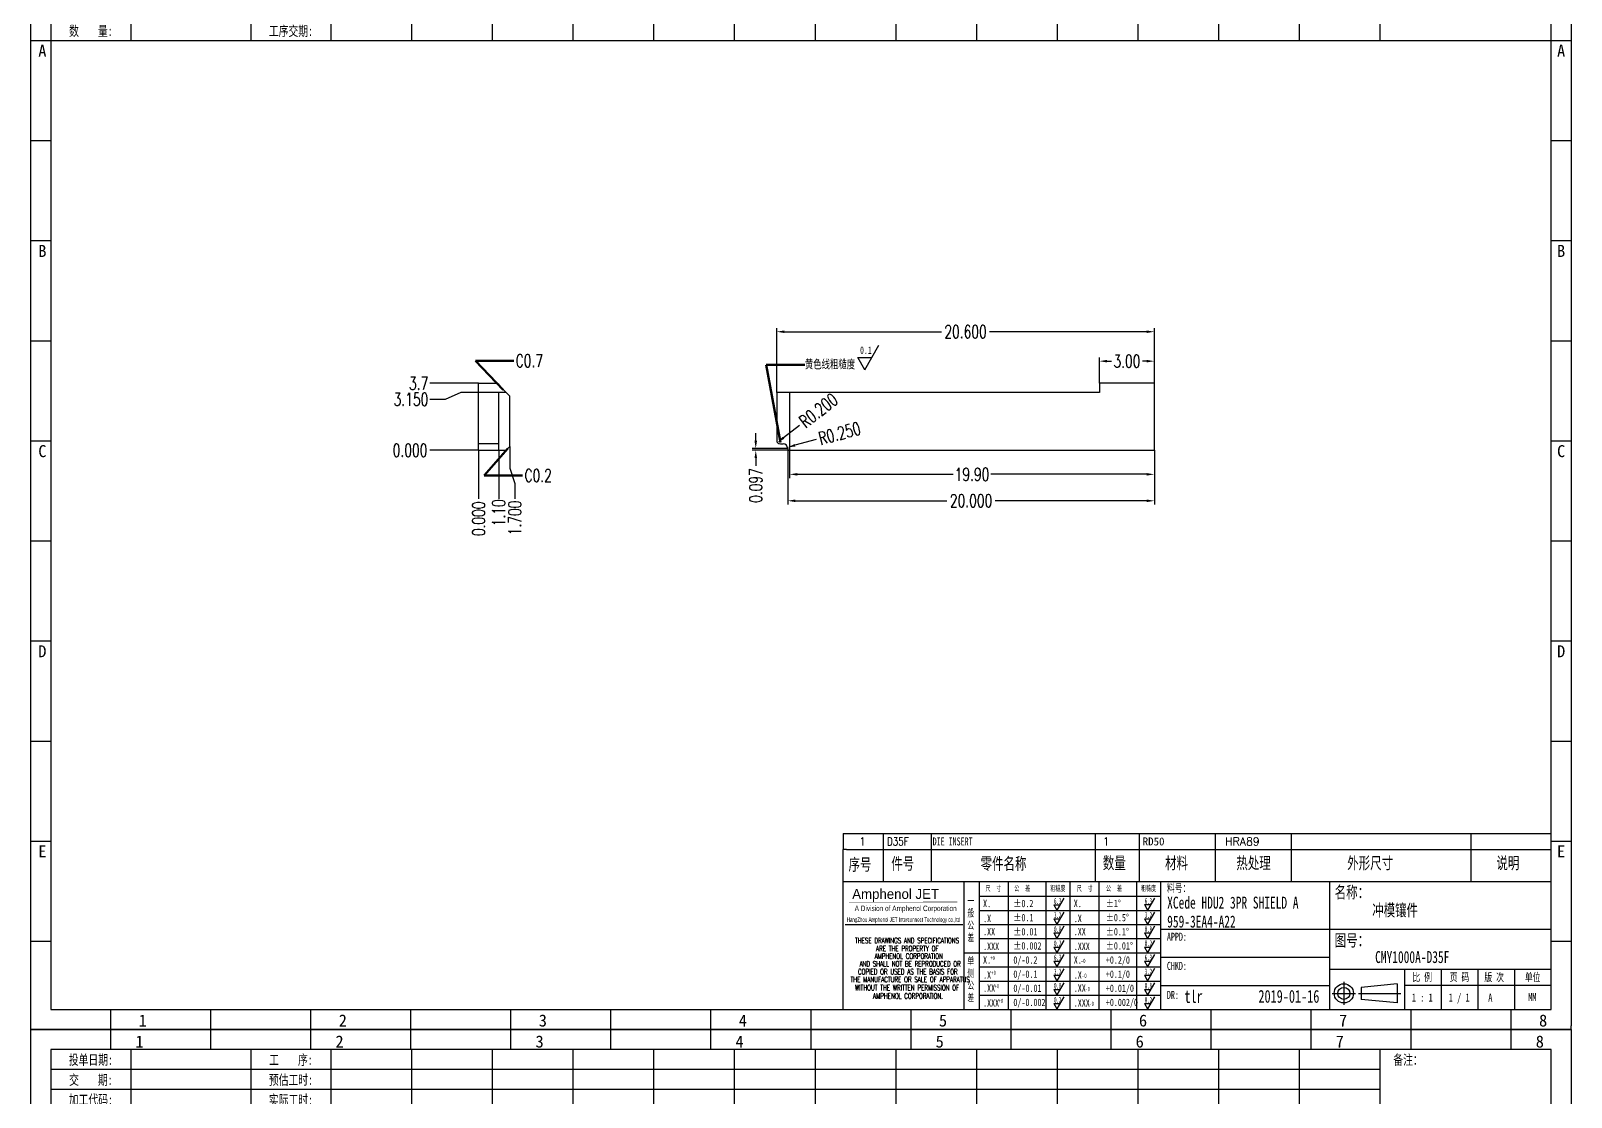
# Model space of a CAD drawing. Header units: millimetres. Extents: x -2852 to 5627, y -2271 to 1849.
# Drawn here: x -934.6 to -850.6, y -664.7 to -606.6 of the extents above; entities that cross this region are included whole.
import ezdxf
from ezdxf.enums import TextEntityAlignment as Align

# ---------------------------------------------------------------- set-up
doc = ezdxf.new("R2010")
doc.units = ezdxf.units.MM
doc.header["$PDSIZE"] = 3
for name, color, linetype in [('1', 7, 'Continuous'), ('41', 1, 'Continuous'), ('D03', 7, 'Continuous')]:
    doc.layers.add(name, color=color, linetype=linetype)
doc.styles.add('CH', font='仿宋_GB2312_0.ttf')
doc.styles.add('jet02', font='simplex.shx', dxfattribs={"width": 0.7})
doc.styles.add('SIMPLEX', font='SIMPLEX')
doc.styles.get("Standard").update_dxf_attribs({"font": '仿宋_GB2312_0.ttf', "width": 0.7})
doc.styles.add('TEXTSTYLE_1', font='TRIUMB.TTF')
doc.styles.add('TEXTSTYLE_2', font='TRIUM.TTF')
doc.styles.add('tk', font='', dxfattribs={"width": 0.7})
doc.styles.add('tk 2', font='仿宋_GB2312_0.ttf', dxfattribs={"width": 0.65})
doc.styles.add('tk 4', font='simplex.shx', dxfattribs={"width": 0.65, "bigfont": 'bigfont.shx'})
doc.styles.get('tk').set_extended_font_data('NSimSun')
doc.dimstyles.new('jet02', dxfattribs={"dimtxt": 3.5, "dimasz": 2.1, "dimexe": 1, "dimexo": 0, "dimgap": 0.5, "dimtad": 0, "dimtoh": 1, "dimdec": 3, "dimzin": 9, "dimdsep": 46, "dimtxsty": 'jet02', "dimcen": 0, "dimclrt": 256, "dimazin": 2, "dimtfac": 1, "dimtdec": 3, "dimtofl": 0, "dimtmove": 0, "dimatfit": 1, "dimfxl": 0, "dimarcsym": 0})

# ---------------------------------------------------------------- blocks, each defined once
blk = doc.blocks.new('A3-N')
at = {"layer": '1', "color": 1}
for p, q in [((0, 0), (0, 296.73)), ((0, 296.73), (420, 296.73)), ((21.82, 291.27), (21.82, 296.73)), ((49.09, 291.27), (49.09, 296.73)), ((76.36, 291.27), (76.36, 296.73)), ((103.64, 291.27), (103.64, 296.73)), ((103.64, 291.27), (103.64, 296.73)), ((103.64, 291.27), (103.64, 296.73)), ((130.91, 291.27), (130.91, 296.73)), ((158.18, 291.27), (158.18, 296.73)), ((185.45, 291.27), (185.45, 296.73)), ((212.73, 291.27), (212.73, 296.73)), ((240, 291.27), (240, 296.73)), ((267.27, 291.27), (267.27, 296.73)), ((294.55, 291.27), (294.55, 296.73)), ((321.82, 291.27), (321.82, 296.73)), ((349.09, 291.27), (349.09, 296.73)), ((376.36, 291.27), (376.36, 296.73)), ((403.64, 291.27), (403.64, 296.73)), ((420, 296.73), (420, 1)), ((5.45, 269.45), (0, 269.45)), ((420, 269.45), (414.55, 269.45)), ((5.45, 242.18), (0, 242.18)), ((420, 242.18), (414.55, 242.18)), ((5.45, 214.91), (0, 214.91)), ((420, 214.91), (414.55, 214.91)), ((5.45, 187.64), (0, 187.64)), ((420, 187.64), (414.55, 187.64)), ((5.45, 160.36), (0, 160.36)), ((420, 160.36), (414.55, 160.36)), ((5.45, 133.09), (0, 133.09)), ((420, 133.09), (414.55, 133.09)), ((5.45, 105.82), (0, 105.82)), ((420, 105.82), (414.55, 105.82)), ((5.45, 78.55), (0, 78.55)), ((420, 78.55), (414.55, 78.55)), ((5.45, 51.27), (0, 51.27)), ((420, 51.27), (414.55, 51.27)), ((222.45, 49.09), (221.45, 49.09)), ((221.45, 49.09), (221.45, 40.36)), ((222.45, 49.09), (414.55, 49.09)), ((232.36, 49.09), (232.36, 40.36)), ((245.45, 49.09), (245.45, 40.36)), ((290.18, 49.09), (290.18, 40.36)), ((302.18, 49.09), (302.18, 40.36)), ((322.91, 49.09), (322.91, 40.36)), ((343.64, 49.09), (343.64, 40.36)), ((392.73, 40.36), (392.73, 49.09)), ((258.55, 40.36), (258.55, 5.44)), ((266.45, 40.36), (266.45, 5.44)), ((276.78, 40.36), (276.78, 5.45)), ((291.18, 40.36), (291.18, 5.45)), ((301.51, 40.37), (301.51, 5.46)), ((308.01, 40.36), (308.01, 5.45)), ((354.09, 40.36), (354.09, 5.45)), ((308.01, 32.39), (258.55, 32.39)), ((308.01, 28.54), (258.55, 28.54)), ((414.55, 27.27), (308.01, 27.27)), ((5.45, 24), (0, 24)), ((308.01, 24.69), (258.55, 24.69)), ((420, 24), (414.55, 24)), ((308.01, 16.99), (258.55, 16.99)), ((354.09, 19.63), (308.01, 19.63)), ((308.01, 13.14), (258.55, 13.14)), ((414.55, 16.36), (354.09, 16.36)), ((374.55, 16.36), (374.55, 5.45)), ((384.55, 16.36), (384.55, 5.45)), ((394.55, 16.36), (394.55, 5.45)), ((404.55, 16.36), (404.55, 5.45)), ((308.01, 9.29), (258.55, 9.29)), ((308.01, 11.99), (354.09, 11.99)), ((372.51, 12.49), (362.69, 11.5)), ((362.69, 11.5), (362.69, 8.23)), ((372.51, 12.49), (372.51, 7.25)), ((414.55, 12), (374.55, 12)), ((21.82, 0), (21.82, 5.45)), ((49.09, 0), (49.09, 5.45)), ((76.36, 0), (76.36, 5.45)), ((103.64, 0), (103.64, 5.45)), ((130.91, 0), (130.91, 5.45)), ((158.18, 0), (158.18, 5.45)), ((185.45, 0), (185.45, 5.45)), ((212.73, 0), (212.73, 5.45)), ((240, 0), (240, 5.45)), ((267.27, 0), (267.27, 5.45)), ((294.55, 0), (294.55, 5.45)), ((321.82, 0), (321.82, 5.45)), ((349.09, 0), (349.09, 5.45)), ((372.51, 7.25), (362.69, 8.23)), ((376.36, 0), (376.36, 5.45)), ((403.64, 0), (403.64, 5.45)), ((1, 0), (0, 0)), ((420, 0), (1, 0)), ((420, 0), (420, 1))]:
    blk.add_line(p, q, dxfattribs=at)
at = {"layer": '1'}
for p, q in [((414.55, 278.18), (414.55, 284.73)), ((221.45, 40.36), (221.45, 5.45)), ((221.45, 40.36), (414.55, 40.36)), ((221.45, 40.36), (414.55, 40.36)), ((254.41, 40.36), (254.41, 5.45)), ((283.28, 40.36), (283.28, 5.45)), ((308.01, 36.24), (258.55, 36.24)), ((222.08, 28.67), (254.12, 28.67)), ((308.01, 20.84), (254.41, 20.84))]:
    blk.add_line(p, q, dxfattribs=at)
at = {"layer": '1', "color": 1, "ltscale": 0.05}
for p, q in [((278.93, 34.04), (279.79, 32.56)), ((278.93, 34.04), (280.65, 34.04)), ((281.68, 35.84), (279.79, 32.56)), ((303.66, 34.05), (304.52, 32.56)), ((303.66, 34.05), (305.38, 34.05)), ((306.41, 35.84), (304.52, 32.56)), ((278.93, 30.19), (279.79, 28.71)), ((278.93, 30.19), (280.65, 30.19)), ((281.68, 31.99), (279.79, 28.71)), ((303.66, 30.2), (305.38, 30.2)), ((303.66, 30.2), (304.52, 28.71)), ((306.41, 31.99), (304.52, 28.71)), ((278.93, 26.34), (279.79, 24.86)), ((278.93, 26.34), (280.65, 26.34)), ((281.68, 28.14), (279.79, 24.86)), ((303.66, 26.35), (304.52, 24.86)), ((303.66, 26.35), (305.38, 26.35)), ((306.41, 28.14), (304.52, 24.86)), ((278.93, 22.49), (280.65, 22.49)), ((278.93, 22.49), (279.79, 21.01)), ((281.68, 24.29), (279.79, 21.01)), ((303.66, 22.5), (305.38, 22.5)), ((303.66, 22.5), (304.52, 21.01)), ((306.41, 24.29), (304.52, 21.01)), ((278.93, 18.66), (279.79, 17.17)), ((278.93, 18.66), (280.65, 18.66)), ((281.68, 20.45), (279.79, 17.17)), ((303.66, 18.66), (304.52, 17.18)), ((303.66, 18.66), (305.38, 18.66)), ((306.41, 20.46), (304.52, 17.18)), ((278.93, 14.81), (280.65, 14.81)), ((278.93, 14.81), (279.79, 13.32)), ((281.68, 16.6), (279.79, 13.32)), ((281.68, 12.75), (279.79, 9.47)), ((303.66, 14.81), (305.38, 14.81)), ((303.66, 14.81), (304.52, 13.33)), ((306.41, 16.61), (304.52, 13.33)), ((306.41, 12.76), (304.52, 9.48)), ((278.93, 10.96), (279.79, 9.47)), ((278.93, 10.96), (280.65, 10.96)), ((281.68, 8.9), (279.79, 5.62)), ((303.66, 10.96), (304.52, 9.48)), ((303.66, 10.96), (305.38, 10.96)), ((306.41, 8.91), (304.52, 5.63)), ((278.93, 7.11), (279.79, 5.62)), ((278.93, 7.11), (280.65, 7.11)), ((303.66, 7.11), (305.38, 7.11)), ((303.66, 7.11), (304.52, 5.63))]:
    blk.add_line(p, q, dxfattribs=at)
at = {"layer": '1', "color": 1, "ltscale": 0.1}
for p, q in [((358.01, 13.02), (358.01, 6.71)), ((354.86, 9.87), (361.17, 9.87)), ((362.03, 9.87), (373.54, 9.87))]:
    blk.add_line(p, q, dxfattribs=at)
at = {"layer": '1'}
blk.add_lwpolyline([(221.45, 5.45), (414.55, 5.45), (414.55, 291.27), (5.45, 291.27), (5.45, 5.45), (414.55, 5.45)], dxfattribs=at)
at = {"layer": '1', "color": 7, "linetype": 'Continuous', "const_width": 0.123}
blk.add_lwpolyline([(223.11, 34.74), (252.6, 34.76)], dxfattribs=at)
at = {"layer": '1', "color": 1}
for radius in [2.62, 1.64]:
    blk.add_circle((358.01, 9.87), radius, dxfattribs=at)
at = {"layer": '41'}
for p, q in [((27.27, 291.27), (27.27, 269.45)), ((60, 291.27), (60, 269.45)), ((81.82, 291.27), (81.82, 269.45)), ((103.82, 291.27), (103.82, 269.45)), ((125.82, 291.27), (125.82, 269.45)), ((147.82, 291.27), (147.82, 269.45)), ((169.82, 291.27), (169.82, 269.45)), ((191.82, 291.27), (191.82, 269.45)), ((213.82, 291.27), (213.82, 269.45)), ((235.82, 291.27), (235.82, 269.45)), ((257.82, 291.27), (257.82, 269.45)), ((279.82, 291.27), (279.82, 269.45)), ((301.82, 291.27), (301.82, 269.45)), ((323.82, 291.27), (323.82, 269.45)), ((345.82, 291.27), (345.82, 269.45)), ((367.82, 291.27), (367.82, 269.45)), ((367.82, 285.82), (5.45, 285.82)), ((367.82, 280.36), (5.45, 280.36)), ((367.82, 274.91), (5.45, 274.91)), ((414.55, 269.45), (5.45, 269.45))]:
    blk.add_line(p, q, dxfattribs=at)
at = {"layer": '1', "color": 1}
for s, p in [('1', (29.64, 295.11)), ('2', (84.18, 295.11)), ('3', (138.73, 295.11)), ('4', (193.27, 295.11)), ('5', (247.82, 295.11)), ('6', (302.36, 295.11)), ('7', (356.91, 295.11)), ('8', (411.45, 295.11)), ('1', (30.53, 4.11)), ('2', (85.08, 4.11)), ('3', (139.62, 4.11)), ('4', (194.17, 4.11)), ('5', (248.72, 4.11)), ('6', (303.26, 4.11)), ('7', (357.81, 4.11)), ('8', (412.35, 4.11))]:
    blk.add_text(s, height=3.27, dxfattribs=at).set_placement(p, align=Align.TOP_CENTER)
at = {"layer": '1', "style": 'tk', "width": 0.7}
for s, p in [('投单日期:', (16.36, 288.55)), ('工    序:', (70.91, 288.55)), ('备注：', (375.51, 288.55)), ('交    期:', (16.36, 283.09)), ('预估工时:', (70.91, 283.09)), ('加工代码:', (16.36, 277.64)), ('实际工时:', (70.91, 277.64)), ('数    量:', (16.36, 272.18)), ('工序交期:', (70.91, 272.18))]:
    blk.add_text(s, height=2.727, dxfattribs=at).set_placement(p, align=Align.MIDDLE)
at = {"layer": '1', "color": 1}
for s, p in [('A', (2.04, 268.36)), ('B', (2.04, 213.82)), ('C', (2.04, 159.27)), ('D', (2.04, 104.73)), ('E', (2.04, 50.18))]:
    blk.add_text(s, height=3.27, dxfattribs=at).set_placement(p, align=Align.TOP_LEFT)
for s, p in [('A', (418.37, 268.36)), ('B', (418.37, 213.82)), ('C', (418.37, 159.27)), ('D', (418.37, 104.73)), ('E', (418.37, 50.18))]:
    blk.add_text(s, height=3.27, dxfattribs=at).set_placement(p, align=Align.TOP_RIGHT)
at = {"layer": '1', "color": 1, "style": 'tk 2', "width": 0.7}
for s, height, p in [('序号', 3.273, (222.96, 43.34)), ('件号', 3.273, (234.62, 43.61)), ('零件名称', 3.273, (258.97, 43.61)), ('数量', 3.273, (292.3, 43.78)), ('材料', 3.273, (309.27, 43.78)), ('热处理', 3.273, (328.71, 43.78)), ('外形尺寸', 3.273, (358.94, 43.78)), ('说明', 3.273, (399.61, 43.78)), ('料号：', 2.182, (309.77, 37.46)), ('名称：', 3.273, (355.52, 35.79)), ('图号：', 3.273, (355.52, 22.7)), ('比 例', 2.182, (376.69, 13.18)), ('页 码', 2.182, (386.85, 13.18)), ('版 次', 2.182, (396.31, 13.18)), ('单位', 2.182, (407.35, 13.18))]:
    blk.add_text(s, height=height, dxfattribs=at).set_placement(p)
at = {"layer": '1', "color": 7, "linetype": 'Continuous', "style": 'TEXTSTYLE_1'}
blk.add_text('Amphenol JET', height=2.7, dxfattribs=at).set_placement((223.96, 35.61))
at = {"layer": '1', "color": 7, "linetype": 'Continuous'}
for s, height, style, width, p in [('A Division of Amphenol Corporation', 1.5, 'TEXTSTYLE_2', 0.7, (224.64, 32.29)), ('HangZhou Amphenol JET Interconnect Technology co.,ltd ', 1.2, 'TEXTSTYLE_2', 0.6, (222.47, 29.36)), ('THESE DRAWINGS AND SPECIFICATIONS', 1.5, 'tk 4', 0.6, (224.73, 23.52)), ('ARE THE PROPERTY OF', 1.5, 'tk 4', 0.6, (230.45, 21.35)), ('AND SHALL NOT BE REPRODUCED OR', 1.5, 'tk 4', 0.6, (225.95, 17.17)), ('AMPHENOL CORPORATION', 1.5, 'tk 4', 0.6, (230.04, 19.27)), ('THE MANUFACTURE OR SALE OF APPARATUS', 1.5, 'tk 4', 0.6, (223.5, 12.92)), ('COPIED OR USED AS THE BASIS FOR', 1.5, 'tk 4', 0.6, (225.54, 15.02)), ('WITHOUT THE WRITTEN PERMISSION OF', 1.5, 'tk 4', 0.6, (224.73, 10.67)), ('AMPHENOL CORPORATION.', 1.5, 'tk 4', 0.6, (229.63, 8.4))]:
    blk.add_text(s, height=height, dxfattribs=dict(at, style=style, width=width)).set_placement(p)
at = {"layer": '1', "color": 1, "style": 'tk 2', "width": 0.7}
for s, p in [('X.', (259.64, 34.37)), ('%%P0.2', (267.9, 34.37)), ('X.', (284.37, 34.37)), ('%%P1%%D', (293.12, 34.37)), ('.X', (259.64, 30.28)), ('%%P0.1', (267.9, 30.52)), ('.X', (284.37, 30.28)), ('%%P0.5%%D', (293.12, 30.52)), ('.XX', (259.64, 26.71)), ('%%P0.01', (267.9, 26.67)), ('.XX', (284.37, 26.71)), ('%%P0.1%%D', (293.12, 26.67)), ('.XXX', (259.64, 22.68)), ('%%P0.002', (267.9, 22.82)), ('.XXX', (284.37, 22.68)), ('%%P0.01%%D', (293.12, 22.82)), ('X.', (259.64, 18.97)), ('0/-0.2', (267.9, 18.97)), ('X.', (284.37, 18.97)), ('+0.2/0', (293.12, 18.97)), ('.X', (259.64, 14.88)), ('0/-0.1', (267.9, 15.12)), ('.X', (284.37, 14.88)), ('+0.1/0', (293.12, 15.12)), ('.XX', (259.64, 11.31)), ('0/-0.01', (267.9, 11.27)), ('0/-0.002', (267.9, 7.42)), ('.XX', (284.37, 11.31)), ('+0.01/0', (293.12, 11.27)), ('+0.002/0', (293.12, 7.42)), ('.XXX', (259.64, 7.28)), ('.XXX', (284.37, 7.28))]:
    blk.add_text(s, height=2, dxfattribs=at).set_placement(p, align=Align.MIDDLE_LEFT)
at = {"layer": '1', "color": 1, "ltscale": 0.05, "style": 'tk 2', "width": 0.5}
for s, p in [('6.3', (279.01, 34.26)), ('6.3', (303.74, 34.27)), ('3.2', (279.01, 30.41)), ('3.2', (303.74, 30.42)), ('0.8', (279.01, 26.56)), ('0.8', (303.74, 26.57)), ('0.2', (279.01, 22.71)), ('0.2', (303.74, 22.72)), ('6.3', (279.01, 18.87)), ('6.3', (303.74, 18.88)), ('3.2', (279.01, 15.02)), ('0.8', (279.01, 11.17)), ('3.2', (303.74, 15.03)), ('0.8', (303.74, 11.18)), ('0.2', (279.01, 7.32)), ('0.2', (303.74, 7.33))]:
    blk.add_text(s, height=1.6, dxfattribs=at).set_placement(p)
at = {"layer": '1', "style": 'tk 2', "width": 0.7}
for s, p in [('APPD:', (309.77, 24.21)), ('CHKD:', (309.77, 16.27)), ('DR:', (309.77, 8.35))]:
    blk.add_text(s, height=2.182, dxfattribs=at).set_placement(p)
at = {"layer": '1', "color": 7, "style": 'tk 2', "width": 0.7}
blk.add_text('MM', height=2.182, dxfattribs=at).set_placement((408.31, 7.75))
at = {"layer": '1', "color": 1, "ltscale": 0.05, "char_height": 1.5, "width": 6.3627, "attachment_point": 1, "style": 'tk 2'}
for s, insert in [('尺  寸', (260.31, 39.25)), ('公  差', (268.17, 39.25)), ('粗糙度', (277.98, 39.25)), ('尺  寸', (285.2, 39.25)), ('公  差', (293.18, 39.25)), ('粗糙度', (302.71, 39.26))]:
    blk.add_mtext(s, dxfattribs=dict(at, insert=insert))
at = {"layer": '1', "ltscale": 0.05, "char_height": 2, "width": 2.5195, "attachment_point": 1, "style": 'tk 2'}
for s, insert in [('一般公差', (255.39, 36.11)), ('单侧公差', (255.39, 19.71))]:
    blk.add_mtext(s, dxfattribs=dict(at, insert=insert))
at = {"layer": '1', "color": 1, "ltscale": 0.05, "char_height": 1.2, "width": 5.1396, "attachment_point": 1, "line_spacing_factor": 0.8, "style": 'tk 2'}
for s, insert in [('+0', (261.58, 20.13)), ('-0', (286.31, 19.33)), ('+0', (261.88, 16.09)), ('-0', (286.61, 15.29)), ('+0', (262.79, 12.45)), ('+0', (263.87, 8.44)), ('-0', (287.51, 11.65)), ('-0', (288.59, 7.64))]:
    blk.add_mtext(s, dxfattribs=dict(at, insert=insert))
at = {"layer": '1', "style": 'tk 2', "width": 0.7}
for tag, p in [('PATR-NO1', (309.84, 32.96)), ('TITLE', (365.74, 30.9)), ('PATR-NO2', (309.84, 27.81)), ('DWG-NO:', (366.54, 18.14))]:
    blk.add_attdef(tag, p, '', height=3.27, dxfattribs=at)
at = {"layer": '1', "color": 1, "style": 'tk 2', "width": 0.7}
for tag, p in [('DRAW', (314.55, 7.27)), ('DATE', (334.72, 7.32))]:
    blk.add_attdef(tag, p, '', height=3.49, dxfattribs=at)
at = {"layer": '1', "style": 'tk 2', "width": 0.7}
for tag, p in [('SCALE', (376.55, 8.73)), ('SHEET', (386.6, 8.72)), ('REV', (397.38, 8.73))]:
    blk.add_attdef(tag, text='', height=2.18, dxfattribs=at).set_placement(p, align=Align.MIDDLE_LEFT)
blk = doc.blocks.new('FB3')
at = {"layer": '1', "color": 1}
for p, q in [((0, 4.36), (193.09, 4.36)), ((0, 4.36), (0, 0)), ((10.91, 4.36), (10.91, 0)), ((24, 4.36), (24, 0)), ((68.73, 4.36), (68.73, 0)), ((80.73, 4.36), (80.73, 0)), ((101.45, 4.36), (101.45, 0)), ((122.18, 4.36), (122.18, 0)), ((171.27, 0), (171.27, 4.36))]:
    blk.add_line(p, q, dxfattribs=at)
at = {"layer": '1'}
for tag, style, p in [('ITEM', 'SIMPLEX', (4.36, 2.18)), ('PARTNO', 'SIMPLEX', (12, 2.18)), ('QTY', 'SIMPLEX', (74.18, 2.18)), ('MATL', 'CH', (81.72, 2.18)), ('FINISH', 'SIMPLEX', (104.17, 2.18)), ('SPEC', 'SIMPLEX', (130.91, 2.18)), ('REMARK', 'SIMPLEX', (174.06, 2.18))]:
    blk.add_attdef(tag, text='', height=2.18, dxfattribs=dict(at, style=style)).set_placement(p, align=Align.MIDDLE_LEFT)
at = {"layer": '1', "style": 'tk', "width": 0.7}
blk.add_attdef('DIE', text='', height=2.18, dxfattribs=at).set_placement((24.43, 2.18), align=Align.MIDDLE_LEFT)
blk = doc.blocks.new('*D2306')
at = {"layer": '41', "ltscale": 0.05}
blk.add_line((5.019, -3081.878), (2.364, -3081.878), dxfattribs=at)
at = {"layer": 'Defpoints', "color": 0, "ltscale": 0.05}
for p in [(2.364, -3081.878), (5.019, -3081.878), (5.019, -3081.878)]:
    blk.add_point(p, dxfattribs=at)
at = {"layer": '41', "ltscale": 0.05, "insert": (1.284, -3081.878), "char_height": 0.7, "attachment_point": 5, "style": 'jet02'}
blk.add_mtext('0.000', dxfattribs=at)
blk = doc.blocks.new('*D2307')
at = {"layer": '41', "ltscale": 0.05}
for p, q in [((3.204, -3079.103), (2.364, -3079.103)), ((4.044, -3078.728), (3.204, -3079.103)), ((5.019, -3078.728), (4.044, -3078.728))]:
    blk.add_line(p, q, dxfattribs=at)
at = {"layer": 'Defpoints', "color": 0, "ltscale": 0.05}
for p in [(2.364, -3079.103), (5.019, -3078.728), (5.019, -3081.878)]:
    blk.add_point(p, dxfattribs=at)
at = {"layer": '41', "ltscale": 0.05, "insert": (1.331, -3079.103), "char_height": 0.7, "attachment_point": 5, "style": 'jet02'}
blk.add_mtext('3.150', dxfattribs=at)
blk = doc.blocks.new('*D2308')
at = {"layer": '41', "ltscale": 0.05}
blk.add_line((5.019, -3078.228), (2.364, -3078.228), dxfattribs=at)
at = {"layer": 'Defpoints', "color": 0, "ltscale": 0.05}
for p in [(2.364, -3078.228), (5.019, -3078.228), (5.019, -3081.878)]:
    blk.add_point(p, dxfattribs=at)
at = {"layer": '41', "ltscale": 0.05, "insert": (1.751, -3078.228), "char_height": 0.7, "attachment_point": 5, "style": 'jet02'}
blk.add_mtext('3.7', dxfattribs=at)
blk = doc.blocks.new('*D2309')
at = {"layer": '41', "ltscale": 0.05}
blk.add_line((5.019, -3081.878), (5.019, -3084.533), dxfattribs=at)
at = {"layer": 'Defpoints', "color": 0, "ltscale": 0.05}
for p in [(5.019, -3081.878), (5.019, -3081.878), (5.019, -3084.533)]:
    blk.add_point(p, dxfattribs=at)
at = {"layer": '41', "ltscale": 0.05, "insert": (5.019, -3085.613), "char_height": 0.7, "attachment_point": 5, "rotation": 90, "style": 'jet02'}
blk.add_mtext('0.000', dxfattribs=at)
blk = doc.blocks.new('*D2310')
at = {"layer": '41', "ltscale": 0.05}
blk.add_line((6.119, -3081.878), (6.119, -3084.533), dxfattribs=at)
at = {"layer": 'Defpoints', "color": 0, "ltscale": 0.05}
for p in [(5.019, -3081.878), (6.119, -3081.878), (6.119, -3084.533)]:
    blk.add_point(p, dxfattribs=at)
at = {"layer": '41', "ltscale": 0.05, "insert": (6.119, -3085.286), "char_height": 0.7, "attachment_point": 5, "rotation": 90, "style": 'jet02'}
blk.add_mtext('1.10', dxfattribs=at)
blk = doc.blocks.new('*D2311')
at = {"layer": '41', "ltscale": 0.05}
for p, q in [((6.719, -3081.678), (6.719, -3082.853)), ((6.719, -3082.853), (6.994, -3083.693)), ((6.994, -3083.693), (6.994, -3084.533))]:
    blk.add_line(p, q, dxfattribs=at)
at = {"layer": 'Defpoints', "color": 0, "ltscale": 0.05}
for p in [(5.019, -3081.878), (6.719, -3081.678), (6.994, -3084.533)]:
    blk.add_point(p, dxfattribs=at)
at = {"layer": '41', "ltscale": 0.05, "insert": (6.994, -3085.566), "char_height": 0.7, "attachment_point": 5, "rotation": 90, "style": 'jet02'}
blk.add_mtext('1.700', dxfattribs=at)
blk = doc.blocks.new('*D2312')
at = {"layer": '41', "ltscale": 0.05}
for p, q in [((38.876, -3078.228), (38.876, -3076.821)), ((41.876, -3078.228), (41.876, -3076.821)), ((39.296, -3077.021), (39.529, -3077.021)), ((41.456, -3077.021), (41.222, -3077.021))]:
    blk.add_line(p, q, dxfattribs=at)
for points in [[(39.296, -3076.951), (39.296, -3077.091), (38.876, -3077.021)], [(41.456, -3076.951), (41.456, -3077.091), (41.876, -3077.021)]]:
    blk.add_solid(points, dxfattribs=at)
at = {"layer": 'Defpoints', "color": 0, "ltscale": 0.05}
for p in [(38.876, -3077.021), (38.876, -3078.228), (41.876, -3078.228)]:
    blk.add_point(p, dxfattribs=at)
at = {"layer": '41', "ltscale": 0.05, "insert": (40.376, -3077.021), "char_height": 0.7, "attachment_point": 5, "style": 'jet02'}
blk.add_mtext('3.00', dxfattribs=at)
blk = doc.blocks.new('*D2313')
at = {"layer": '41', "ltscale": 0.05}
for p, q in [((21.876, -3081.878), (21.876, -3084.831)), ((41.876, -3081.878), (41.876, -3084.831)), ((22.296, -3084.631), (30.562, -3084.631)), ((41.456, -3084.631), (33.189, -3084.631))]:
    blk.add_line(p, q, dxfattribs=at)
for points in [[(22.296, -3084.561), (22.296, -3084.701), (21.876, -3084.631)], [(41.456, -3084.561), (41.456, -3084.701), (41.876, -3084.631)]]:
    blk.add_solid(points, dxfattribs=at)
at = {"layer": 'Defpoints', "color": 0, "ltscale": 0.05}
for p in [(21.876, -3081.878), (41.876, -3081.878), (21.876, -3084.631)]:
    blk.add_point(p, dxfattribs=at)
at = {"layer": '41', "ltscale": 0.05, "insert": (31.876, -3084.631), "char_height": 0.7, "attachment_point": 5, "style": 'jet02'}
blk.add_mtext('20.000', dxfattribs=at)
blk = doc.blocks.new('*D2314')
at = {"layer": '41', "ltscale": 0.05}
for p, q in [((21.276, -3078.728), (21.276, -3075.217)), ((41.876, -3078.228), (41.876, -3075.217)), ((21.696, -3075.417), (30.262, -3075.417)), ((41.456, -3075.417), (32.889, -3075.417))]:
    blk.add_line(p, q, dxfattribs=at)
for points in [[(21.696, -3075.347), (21.696, -3075.487), (21.276, -3075.417)], [(41.456, -3075.347), (41.456, -3075.487), (41.876, -3075.417)]]:
    blk.add_solid(points, dxfattribs=at)
at = {"layer": 'Defpoints', "color": 0, "ltscale": 0.05}
for p in [(41.876, -3075.417), (41.876, -3078.228), (21.276, -3078.728)]:
    blk.add_point(p, dxfattribs=at)
at = {"layer": '41', "ltscale": 0.05, "insert": (31.576, -3075.417), "char_height": 0.7, "attachment_point": 5, "style": 'jet02'}
blk.add_mtext('20.600', dxfattribs=at)
blk = doc.blocks.new('*D2315')
at = {"layer": '41', "ltscale": 0.05}
for p, q in [((20.135, -3081.361), (20.135, -3080.941)), ((21.876, -3081.781), (19.935, -3081.781)), ((21.876, -3081.878), (19.935, -3081.878)), ((20.135, -3082.298), (20.135, -3082.718))]:
    blk.add_line(p, q, dxfattribs=at)
for points in [[(20.065, -3081.361), (20.205, -3081.361), (20.135, -3081.781)], [(20.065, -3082.298), (20.205, -3082.298), (20.135, -3081.878)]]:
    blk.add_solid(points, dxfattribs=at)
at = {"layer": 'Defpoints', "color": 0, "ltscale": 0.05}
for p in [(20.135, -3081.781), (21.876, -3081.781), (21.876, -3081.878)]:
    blk.add_point(p, dxfattribs=at)
at = {"layer": '41', "ltscale": 0.05, "insert": (20.135, -3083.798), "char_height": 0.7, "attachment_point": 5, "rotation": 90, "style": 'jet02'}
blk.add_mtext('0.097', dxfattribs=at)
blk = doc.blocks.new('*D2316')
at = {"layer": '41', "ltscale": 0.05}
blk.add_line((23.422, -3081.299), (22.273, -3081.608), dxfattribs=at)
blk.add_solid([(22.255, -3081.54), (22.291, -3081.675), (21.867, -3081.717)], dxfattribs=at)
at = {"layer": 'Defpoints', "color": 0, "ltscale": 0.05}
for p in [(21.626, -3081.781), (21.867, -3081.717)]:
    blk.add_point(p, dxfattribs=at)
at = {"layer": '41', "ltscale": 0.05, "insert": (24.702, -3080.956), "char_height": 0.7, "attachment_point": 5, "rotation": 15.02452, "style": 'jet02'}
blk.add_mtext('R0.250', dxfattribs=at)
blk = doc.blocks.new('*D2317')
at = {"layer": '41', "ltscale": 0.05}
blk.add_line((22.511, -3080.524), (21.649, -3081.196), dxfattribs=at)
blk.add_solid([(21.606, -3081.141), (21.692, -3081.251), (21.318, -3081.454)], dxfattribs=at)
at = {"layer": 'Defpoints', "color": 0, "ltscale": 0.05}
for p in [(21.318, -3081.454), (21.476, -3081.331)]:
    blk.add_point(p, dxfattribs=at)
at = {"layer": '41', "ltscale": 0.05, "insert": (23.556, -3079.709), "char_height": 0.7, "attachment_point": 5, "rotation": 37.94162, "style": 'jet02'}
blk.add_mtext('R0.200', dxfattribs=at)
blk = doc.blocks.new('*D2333')
at = {"layer": '41', "ltscale": 0.05}
for p, q in [((21.976, -3081.878), (21.976, -3083.389)), ((41.876, -3081.878), (41.876, -3083.389)), ((22.396, -3083.189), (30.892, -3083.189)), ((41.456, -3083.189), (32.959, -3083.189))]:
    blk.add_line(p, q, dxfattribs=at)
for points in [[(22.396, -3083.119), (22.396, -3083.259), (21.976, -3083.189)], [(41.456, -3083.119), (41.456, -3083.259), (41.876, -3083.189)]]:
    blk.add_solid(points, dxfattribs=at)
at = {"layer": 'Defpoints', "color": 0, "ltscale": 0.05}
for p in [(21.976, -3081.878), (41.876, -3081.878), (41.876, -3083.189)]:
    blk.add_point(p, dxfattribs=at)
at = {"layer": '41', "ltscale": 0.05, "insert": (31.926, -3083.189), "char_height": 0.7, "attachment_point": 5, "style": 'jet02'}
blk.add_mtext('19.90', dxfattribs=at)

msp = doc.modelspace()

# ---------------------------------------------------------------- linework, layer by layer
at = {"layer": '1', "ltscale": 0.05}
msp.add_line((-909.0888, -629.1016), (-910.1888, -629.1016), dxfattribs=at)
at = {"layer": '41', "color": 2, "ltscale": 0.05}
for p, q in [((-889.129, -625.0584), (-888.3592, -623.7251)), ((-889.129, -625.0584), (-889.5139, -624.3918)), ((-889.5139, -624.3918), (-888.7441, -624.3918))]:
    msp.add_line(p, q, dxfattribs=at)
at = {"layer": 'D03', "ltscale": 0.05}
for p, q in [((-908.4888, -626.4986), (-909.1888, -625.7986)), ((-873.332, -625.7986), (-876.332, -625.7986)), ((-876.332, -625.7986), (-876.332, -626.2986)), ((-873.332, -629.4486), (-873.332, -625.7986)), ((-908.6888, -626.2986), (-910.1888, -626.2986)), ((-909.0888, -629.4486), (-909.0888, -626.2986)), ((-908.4888, -629.2486), (-908.4888, -626.4986)), ((-876.332, -626.2986), (-893.932, -626.2986)), ((-893.932, -626.2986), (-893.932, -628.9016)), ((-893.232, -626.2986), (-893.232, -629.4486)), ((-910.1888, -629.4486), (-908.6888, -629.4486)), ((-908.6888, -629.4486), (-908.4888, -629.2486)), ((-893.332, -629.4486), (-873.332, -629.4486))]:
    msp.add_line(p, q, dxfattribs=at)
at = {"layer": 'D03', "color": 2, "ltscale": 0.05}
for p, q in [((-893.732, -629.1016), (-893.582, -629.1016)), ((-893.332, -629.3516), (-893.332, -629.4486))]:
    msp.add_line(p, q, dxfattribs=at)
at = {"layer": 'D03', "ltscale": 0.05}
msp.add_lwpolyline([(-910.1888, -629.4486), (-910.1888, -625.7986), (-909.1888, -625.7986)], dxfattribs=at)
at = {"layer": 'D03', "color": 2, "ltscale": 0.05}
for centre, radius, start, end in [((-893.732, -628.9016), 0.2, 180, 270), ((-893.582, -629.3516), 0.25, 0, 90)]:
    msp.add_arc(centre, radius, start, end, dxfattribs=at)

# ---------------------------------------------------------------- block references
at = {"layer": '1', "ltscale": 0.05, "xscale": 0.2000000000000455, "yscale": 0.2000000000000455, "zscale": 0.2000000000000455}
for p, values in [((-934.6058, -661.0217), {'DWG-NO:': 'CMY1000A-D35F', 'TITLE': '冲模镶件', 'REV': 'A', 'SHEET': '1 / 1', 'DRAW': 'tlr', 'DATE': '2019-01-16', 'PATR-NO1': 'XCede HDU2 3PR SHIELD A', 'PATR-NO2': '959-3EA4-A22', 'SCALE': '1 : 1'}), ((-934.6058, -720.3672), {'DWG-NO:': 'CMY1000A-D35G', 'TITLE': '冲模镶件', 'REV': 'A', 'SHEET': '1 / 1', 'DRAW': 'tlr', 'DATE': '2019-01-16', 'PATR-NO1': 'XCede HDU2 3PR SHIELD A', 'PATR-NO2': '959-3EA4-A22', 'SCALE': '1 : 1'})]:
    msp.add_blockref('A3-N', p, dxfattribs=at).add_auto_attribs(values)
at = {"layer": '1', "ltscale": 0.05}
ref = msp.add_blockref('FB3', (-890.3149, -651.2035), dxfattribs=dict(at, xscale=0.2000000000000455, yscale=0.2000000000000455, zscale=0.2000000000000455))
ref.add_attrib('PARTNO', 'D35F', dxfattribs={"height": 0.43636, "style": 'SIMPLEX', "width": 0.8}).set_placement((-887.9149, -650.7672), align=Align.MIDDLE_LEFT)
ref.add_attrib('ITEM', '1', dxfattribs={"height": 0.4364, "style": 'SIMPLEX'}).set_placement((-889.4422, -650.7672), align=Align.MIDDLE_LEFT)
ref.add_attrib('DIE', 'DIE INSERT', dxfattribs={"height": 0.43636, "style": 'tk', "width": 0.7}).set_placement((-885.4289, -650.7672), align=Align.MIDDLE_LEFT)
ref.add_attrib('QTY', '1', dxfattribs={"height": 0.4364, "style": 'SIMPLEX'}).set_placement((-876.155, -650.7672), align=Align.MIDDLE_LEFT)
ref.add_attrib('MATL', 'RD50', dxfattribs={"height": 0.43636, "style": 'CH'}).set_placement((-873.9717, -650.7672), align=Align.MIDDLE_LEFT)
ref.add_attrib('FINISH', 'HRA89', dxfattribs={"height": 0.43636, "style": 'SIMPLEX'}).set_placement((-869.4804, -650.7672), align=Align.MIDDLE_LEFT)

# ---------------------------------------------------------------- texts
at = {"layer": '41', "color": 2, "ltscale": 0.05, "style": 'tk 2', "width": 0.65}
msp.add_text('0.1', height=0.4, dxfattribs=at).set_placement((-889.3854, -624.192))
at = {"layer": '41', "ltscale": 0.05, "char_height": 0.7, "attachment_point": 4, "style": 'jet02'}
for s, insert in [('C0.7', (-908.1647, -624.5697)), ('C0.2', (-907.6843, -630.8234))]:
    msp.add_mtext(s, dxfattribs=dict(at, insert=insert))
at = {"layer": '41', "color": 2, "ltscale": 0.05, "insert": (-892.3964, -624.7838), "char_height": 0.466667, "attachment_point": 4, "style": 'jet02'}
msp.add_mtext('{\\fSimSun|b0|i0|c134|p54;黄色线粗糙度}', dxfattribs=at)

# ---------------------------------------------------------------- dimensions: what is measured, and where the dimension line sits
at = {"layer": '41', "ltscale": 0.05}
for base, p1, p2, override, picture, middle in [((-873.332, -622.9877), (-893.932, -626.2986), (-873.332, -625.7986), {"dimscale": 0.2, "dimtoh": 0, "dimzin": 1, "dimclrd": 256, "dimclre": 256, "dimadec": 3, "dimazin": 0, "dimatfit": 3, "dimlwd": 65535, "dimlwe": 65535}, '*D2314', (-883.632, -622.9877)), ((-876.332, -624.5915), (-873.332, -625.7986), (-876.332, -625.7986), {"dimscale": 0.2, "dimtoh": 0, "dimdec": 2, "dimzin": 1, "dimclrd": 256, "dimclre": 256, "dimazin": 0, "dimatfit": 3, "dimlwd": 65535, "dimlwe": 65535}, '*D2312', (-874.832, -624.5915)), ((-893.332, -632.2011), (-873.332, -629.4486), (-893.332, -629.4486), {"dimscale": 0.2, "dimtoh": 0, "dimzin": 1, "dimclrd": 256, "dimclre": 256, "dimadec": 3, "dimazin": 0, "dimatfit": 3, "dimlwd": 65535, "dimlwe": 65535}, '*D2313', (-883.332, -632.2011)), ((-873.332, -630.7591), (-893.232, -629.4486), (-873.332, -629.4486), {"dimscale": 0.2, "dimtoh": 0, "dimdec": 2, "dimzin": 1, "dimclrd": 256, "dimclre": 256, "dimazin": 0, "dimatfit": 3, "dimlwd": 65535, "dimlwe": 65535}, '*D2333', (-883.282, -630.7591))]:
    dim = msp.add_linear_dim(base=base, p1=p1, p2=p2, dimstyle='jet02', override=override, dxfattribs=at)
    dim.commit()
    dim.dimension.update_dxf_attribs({"geometry": picture, "text_midpoint": middle, "insert": (-915.2077, 2452.4298)})
for feature_location, offset, dtype, origin, override, picture, middle, set_off in [((-910.1888078676, -625.7985664464), (-2.6544101918, 0), 0, (-910.1888078676, -629.4485664464), {"dimscale": 0.2, "dimtoh": 0, "dimdec": 1, "dimzin": 1, "dimclrd": 256, "dimclre": 256, "dimadec": 1, "dimazin": 0, "dimatfit": 3, "dimlwd": 65535, "dimlwe": 65535}, '*D2308', (-913.4565513927, -625.7985664464), (-915.2077048823, 2452.4298167741)), ((-910.1888, -626.2986), (-2.6544, -0.375), 0, (-910.1888, -629.4486), {"dimscale": 0.2, "dimtoh": 0, "dimzin": 1, "dimclrd": 256, "dimclre": 256, "dimadec": 3, "dimazin": 0, "dimatfit": 3, "dimlwd": 65535, "dimlwe": 65535}, '*D2307', (-913.8766, -626.6736), (-915.2077, 2452.4298)), ((-910.1888078676, -629.4485664464), (-2.6544101918, 0), 0, (-910.1888078676, -629.4485664464), {"dimscale": 0.2, "dimtoh": 0, "dimzin": 1, "dimclrd": 256, "dimclre": 256, "dimadec": 3, "dimazin": 0, "dimatfit": 3, "dimlwd": 65535, "dimlwe": 65535}, '*D2306', (-913.9232180594, -629.4485664464), (-915.2077048823, 2452.4298167741)), ((-910.1888078676, -629.4485664464), (0, -2.6544101918), 1, (-910.1888078676, -629.4485664464), {"dimscale": 0.2, "dimtoh": 0, "dimzin": 1, "dimclrd": 256, "dimclre": 256, "dimadec": 3, "dimazin": 0, "dimatfit": 3, "dimlwd": 65535, "dimlwe": 65535}, '*D2309', (-910.1888078676, -633.1829766382), (-915.2077048823, 2452.4298167741)), ((-908.4888, -629.2486), (0.275, -2.8544), 1, (-910.1888, -629.4486), {"dimscale": 0.2, "dimtoh": 0, "dimzin": 1, "dimclrd": 256, "dimclre": 256, "dimadec": 3, "dimazin": 0, "dimatfit": 3, "dimlwd": 65535, "dimlwe": 65535}, '*D2311', (-908.2138, -633.1363), (-915.2077, 2452.4298)), ((-909.0888, -629.4486), (0, -2.6544), 1, (-910.1888, -629.4486), {"dimscale": 0.2, "dimtoh": 0, "dimdec": 2, "dimzin": 1, "dimclrd": 256, "dimclre": 256, "dimazin": 0, "dimatfit": 3, "dimlwd": 65535, "dimlwe": 65535}, '*D2310', (-909.0888, -632.8563), (-915.2077, 2452.4298))]:
    dim = msp.add_ordinate_dim(feature_location=feature_location, offset=offset, dtype=dtype, origin=origin, dimstyle='jet02', override=override, dxfattribs=at)
    dim.commit()
    dim.dimension.update_dxf_attribs({"geometry": picture, "text_midpoint": middle, "insert": set_off})
for center, mpoint, override, picture, middle in [((-893.732, -628.9016), (-893.8897, -629.0245), {"dimscale": 0.2, "dimtoh": 0, "dimzin": 1, "dimclrd": 256, "dimclre": 256, "dimadec": 3, "dimazin": 0, "dimtmove": 1, "dimatfit": 3, "dimlwd": 65535, "dimlwe": 65535}, '*D2317', (-891.6514, -627.2795)), ((-893.582, -629.3516), (-893.3405, -629.2868), {"dimscale": 0.2, "dimtoh": 0, "dimzin": 1, "dimclrd": 256, "dimclre": 256, "dimadec": 3, "dimazin": 0, "dimatfit": 3, "dimlwd": 65535, "dimlwe": 65535}, '*D2316', (-890.5057, -628.5259))]:
    dim = msp.add_radius_dim(center=center, mpoint=mpoint, dimstyle='jet02', override=override, dxfattribs=at)
    dim.commit()
    dim.dimension.update_dxf_attribs({"geometry": picture, "text_midpoint": middle, "dimtype": 132, "insert": (-915.2077, 2452.4298)})
dim = msp.add_linear_dim(base=(-895.0732, -629.3516), p1=(-893.332, -629.4486), p2=(-893.332, -629.3516), angle=90, dimstyle='jet02', override={"dimscale": 0.2, "dimtoh": 0, "dimzin": 1, "dimclrd": 256, "dimclre": 256, "dimadec": 3, "dimazin": 0, "dimatfit": 3, "dimlwd": 65535, "dimlwe": 65535}, dxfattribs=at)
dim.commit()
dim.dimension.update_dxf_attribs({"geometry": '*D2315', "text_midpoint": (-895.0732, -631.3686), "dimtype": 128, "insert": (-915.2077, 2452.4298)})

# ---------------------------------------------------------------- leaders
at = {"layer": '41', "ltscale": 0.05, "annotation_type": 0, "has_hookline": 1, "hookline_direction": 0, "text_width": 1.5167}
for points in [[(-908.8388, -626.1486), (-910.3647, -624.5697), (-908.2647, -624.5697)], [(-908.5888, -629.3486), (-909.8843, -630.8234), (-907.7843, -630.8234)]]:
    msp.add_leader(points, dimstyle='jet02', override={"dimscale": 0.2, "dimtoh": 0, "dimzin": 1, "dimclrd": 256, "dimclre": 256, "dimadec": 3, "dimazin": 0, "dimatfit": 3, "dimlwd": 65535, "dimlwe": 65535}, dxfattribs=at)
at = {"layer": '41', "color": 2, "ltscale": 0.05, "annotation_type": 0, "has_hookline": 1, "hookline_direction": 0, "text_width": 2.7593}
msp.add_leader([(-893.732, -629.0319), (-894.4964, -624.7838), (-892.3964, -624.7838)], dimstyle='jet02', override={"dimscale": 0.1, "dimexe": 0, "dimgap": 0, "dimtoh": 0, "dimdec": 1, "dimzin": 1, "dimdle": 0.05, "dimclrd": 2, "dimclre": 256, "dimadec": 1, "dimazin": 0, "dimtp": 0.05, "dimtm": 0.05, "dimatfit": 3, "dimtolj": 1, "dimtzin": 0, "dimlwd": 65535}, dxfattribs=at)

doc.saveas('drawing.dxf')
